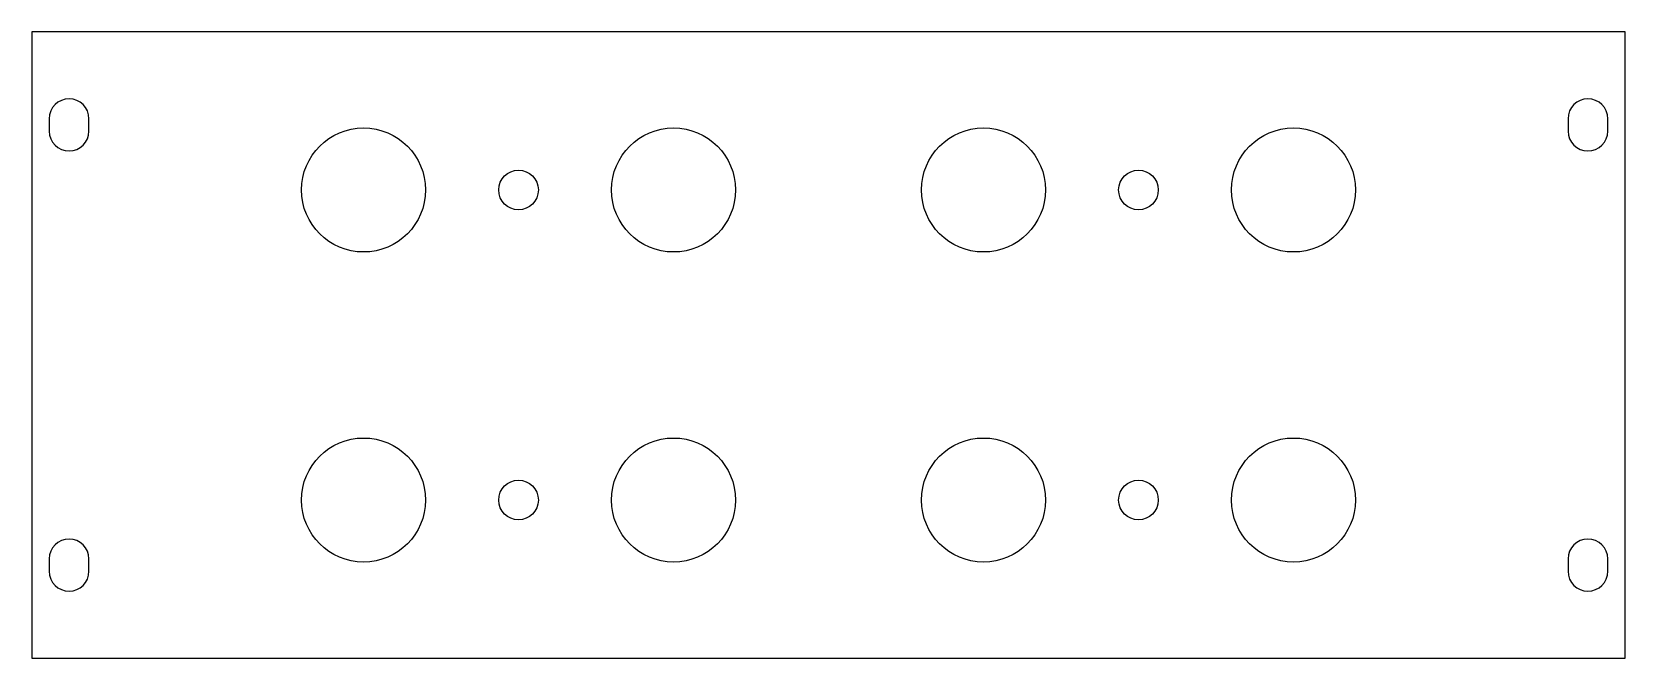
# Model space of a CAD drawing. Header units: millimetres. Extents: x -64 to 64, y -25 to 25.
import ezdxf

# ---------------------------------------------------------------- set-up
doc = ezdxf.new("R2010")
doc.units = ezdxf.units.MM
doc.layers.add('Pad010', color=7, linetype='CONTINUOUS')

msp = doc.modelspace()

# ---------------------------------------------------------------- linework, layer by layer
at = {"layer": 'Pad010'}
for p, q in [((-64.25, 25.25), (-64.25, 25.25, 1)), ((-64.25, 25.25), (-64.25, -25.25)), ((-64.25, 25.25, 1), (-64.25, -25.25, 1)), ((-64.25, 25.25), (-64.25, 25.25, 1)), ((64.25, 25.25), (-64.25, 25.25)), ((64.25, 25.25, 1), (-64.25, 25.25, 1)), ((-64.25, 25.25), (-64.25, -25.25)), ((64.25, 25.25), (-64.25, 25.25)), ((-64.25, 25.25, 1), (-64.25, -25.25, 1)), ((64.25, 25.25, 1), (-64.25, 25.25, 1)), ((64.25, 25.25), (64.25, 25.25, 1)), ((64.25, -25.25), (64.25, 25.25)), ((64.25, -25.25, 1), (64.25, 25.25, 1)), ((64.25, 25.25), (64.25, 25.25, 1)), ((64.25, -25.25), (64.25, 25.25)), ((64.25, -25.25, 1), (64.25, 25.25, 1)), ((-62.85, 18.25), (-62.85, 18.25, 1)), ((-62.85, 18.25), (-62.85, 18.25, 1)), ((-62.85, 18.25), (-62.85, 17.25)), ((-62.85, 18.25, 1), (-62.85, 17.25, 1)), ((-62.85, 18.25), (-62.85, 17.25)), ((-62.85, 18.25, 1), (-62.85, 17.25, 1)), ((-59.65, 18.25), (-59.65, 18.25, 1)), ((-59.65, 17.25), (-59.65, 18.25)), ((-59.65, 17.25, 1), (-59.65, 18.25, 1)), ((-59.65, 18.25), (-59.65, 18.25, 1)), ((-59.65, 17.25), (-59.65, 18.25)), ((-59.65, 17.25, 1), (-59.65, 18.25, 1)), ((59.65, 18.25), (59.65, 18.25, 1)), ((59.65, 18.25), (59.65, 18.25, 1)), ((59.65, 18.25), (59.65, 17.25)), ((59.65, 18.25, 1), (59.65, 17.25, 1)), ((59.65, 18.25), (59.65, 17.25)), ((59.65, 18.25, 1), (59.65, 17.25, 1)), ((62.85, 18.25), (62.85, 18.25, 1)), ((62.85, 18.25), (62.85, 18.25, 1)), ((62.85, 17.25), (62.85, 18.25)), ((62.85, 17.25, 1), (62.85, 18.25, 1)), ((62.85, 17.25), (62.85, 18.25)), ((62.85, 17.25, 1), (62.85, 18.25, 1)), ((-62.85, 17.25), (-62.85, 17.25, 1)), ((-62.85, 17.25), (-62.85, 17.25, 1)), ((-59.65, 17.25), (-59.65, 17.25, 1)), ((-59.65, 17.25), (-59.65, 17.25, 1)), ((59.65, 17.25), (59.65, 17.25, 1)), ((59.65, 17.25), (59.65, 17.25, 1)), ((62.85, 17.25), (62.85, 17.25, 1)), ((62.85, 17.25), (62.85, 17.25, 1)), ((-32.5, 12.5), (-32.5, 12.5, 1)), ((-32.5, 12.5), (-32.5, 12.5, 1)), ((-23.4, 12.5), (-23.4, 12.5, 1)), ((-23.4, 12.5), (-23.4, 12.5, 1)), ((-7.5, 12.5), (-7.5, 12.5, 1)), ((-7.5, 12.5), (-7.5, 12.5, 1)), ((17.5, 12.5), (17.5, 12.5, 1)), ((17.5, 12.5), (17.5, 12.5, 1)), ((26.6, 12.5), (26.6, 12.5, 1)), ((26.6, 12.5), (26.6, 12.5, 1)), ((42.5, 12.5), (42.5, 12.5, 1)), ((42.5, 12.5), (42.5, 12.5, 1)), ((-32.5, -12.5), (-32.5, -12.5, 1)), ((-32.5, -12.5), (-32.5, -12.5, 1)), ((-23.4, -12.5), (-23.4, -12.5, 1)), ((-23.4, -12.5), (-23.4, -12.5, 1)), ((-7.5, -12.5), (-7.5, -12.5, 1)), ((-7.5, -12.5), (-7.5, -12.5, 1)), ((17.5, -12.5), (17.5, -12.5, 1)), ((17.5, -12.5), (17.5, -12.5, 1)), ((26.6, -12.5), (26.6, -12.5, 1)), ((26.6, -12.5), (26.6, -12.5, 1)), ((42.5, -12.5), (42.5, -12.5, 1)), ((42.5, -12.5), (42.5, -12.5, 1)), ((-62.85, -17.25), (-62.85, -17.25, 1)), ((-62.85, -17.25), (-62.85, -17.25, 1)), ((-62.85, -17.25), (-62.85, -18.25)), ((-62.85, -17.25, 1), (-62.85, -18.25, 1)), ((-62.85, -17.25), (-62.85, -18.25)), ((-62.85, -17.25, 1), (-62.85, -18.25, 1)), ((-59.65, -17.25), (-59.65, -17.25, 1)), ((-59.65, -18.25), (-59.65, -17.25)), ((-59.65, -18.25, 1), (-59.65, -17.25, 1)), ((-59.65, -17.25), (-59.65, -17.25, 1)), ((-59.65, -18.25), (-59.65, -17.25)), ((-59.65, -18.25, 1), (-59.65, -17.25, 1)), ((59.65, -17.25), (59.65, -17.25, 1)), ((59.65, -17.25), (59.65, -17.25, 1)), ((59.65, -17.25), (59.65, -18.25)), ((59.65, -17.25, 1), (59.65, -18.25, 1)), ((59.65, -17.25), (59.65, -18.25)), ((59.65, -17.25, 1), (59.65, -18.25, 1)), ((62.85, -17.25), (62.85, -17.25, 1)), ((62.85, -18.25), (62.85, -17.25)), ((62.85, -18.25, 1), (62.85, -17.25, 1)), ((62.85, -17.25), (62.85, -17.25, 1)), ((62.85, -18.25), (62.85, -17.25)), ((62.85, -18.25, 1), (62.85, -17.25, 1)), ((-62.85, -18.25), (-62.85, -18.25, 1)), ((-62.85, -18.25), (-62.85, -18.25, 1)), ((-59.65, -18.25), (-59.65, -18.25, 1)), ((-59.65, -18.25), (-59.65, -18.25, 1)), ((59.65, -18.25), (59.65, -18.25, 1)), ((59.65, -18.25), (59.65, -18.25, 1)), ((62.85, -18.25), (62.85, -18.25, 1)), ((62.85, -18.25), (62.85, -18.25, 1)), ((-64.25, -25.25), (-64.25, -25.25, 1)), ((-64.25, -25.25), (-64.25, -25.25, 1)), ((-64.25, -25.25), (64.25, -25.25)), ((-64.25, -25.25, 1), (64.25, -25.25, 1)), ((-64.25, -25.25), (64.25, -25.25)), ((-64.25, -25.25, 1), (64.25, -25.25, 1)), ((64.25, -25.25), (64.25, -25.25, 1)), ((64.25, -25.25), (64.25, -25.25, 1))]:
    msp.add_line(p, q, dxfattribs=at)
for centre, radius in [((-37.5, 12.5), 5), ((-37.5, 12.5), 5), ((-37.5, 12.5), 5), ((-37.5, 12.5), 5), ((-12.5, 12.5), 5), ((-12.5, 12.5), 5), ((-12.5, 12.5), 5), ((-12.5, 12.5), 5), ((12.5, 12.5), 5), ((12.5, 12.5), 5), ((12.5, 12.5), 5), ((12.5, 12.5), 5), ((37.5, 12.5), 5), ((37.5, 12.5), 5), ((37.5, 12.5), 5), ((37.5, 12.5), 5), ((-25, 12.5), 1.6), ((-25, 12.5), 1.6), ((-25, 12.5), 1.6), ((-25, 12.5), 1.6), ((25, 12.5), 1.6), ((25, 12.5), 1.6), ((25, 12.5), 1.6), ((25, 12.5), 1.6), ((-37.5, -12.5), 5), ((-37.5, -12.5), 5), ((-37.5, -12.5), 5), ((-37.5, -12.5), 5), ((-12.5, -12.5), 5), ((-12.5, -12.5), 5), ((-12.5, -12.5), 5), ((-12.5, -12.5), 5), ((12.5, -12.5), 5), ((12.5, -12.5), 5), ((12.5, -12.5), 5), ((12.5, -12.5), 5), ((37.5, -12.5), 5), ((37.5, -12.5), 5), ((37.5, -12.5), 5), ((37.5, -12.5), 5), ((-25, -12.5), 1.6), ((-25, -12.5), 1.6), ((-25, -12.5), 1.6), ((-25, -12.5), 1.6), ((25, -12.5), 1.6), ((25, -12.5), 1.6), ((25, -12.5), 1.6), ((25, -12.5), 1.6)]:
    msp.add_circle(centre, radius, dxfattribs=at)
for centre, start, end in [((-61.25, 18.25), 0, 180), ((-61.25, 18.25, 1), 0, 180), ((-61.25, 18.25), 0, 180), ((-61.25, 18.25, 1), 0, 180), ((61.25, 18.25), 0, 180), ((61.25, 18.25, 1), 0, 180), ((61.25, 18.25), 0, 180), ((61.25, 18.25, 1), 0, 180), ((-61.25, 17.25), 180, 0), ((-61.25, 17.25, 1), 180, 0), ((-61.25, 17.25), 180, 0), ((-61.25, 17.25, 1), 180, 0), ((61.25, 17.25), 180, 0), ((61.25, 17.25, 1), 180, 0), ((61.25, 17.25), 180, 0), ((61.25, 17.25, 1), 180, 0), ((-61.25, -17.25), 0, 180), ((-61.25, -17.25, 1), 0, 180), ((-61.25, -17.25), 0, 180), ((-61.25, -17.25, 1), 0, 180), ((61.25, -17.25), 0, -180), ((61.25, -17.25, 1), 0, -180), ((61.25, -17.25), 0, -180), ((61.25, -17.25, 1), 0, -180), ((-61.25, -18.25), 180, 0), ((-61.25, -18.25, 1), 180, 0), ((-61.25, -18.25), 180, 0), ((-61.25, -18.25, 1), 180, 0), ((61.25, -18.25), -180, 0), ((61.25, -18.25, 1), -180, 0), ((61.25, -18.25), -180, 0), ((61.25, -18.25, 1), -180, 0)]:
    msp.add_arc(centre, 1.6, start, end, dxfattribs=at)

doc.saveas('drawing.dxf')
